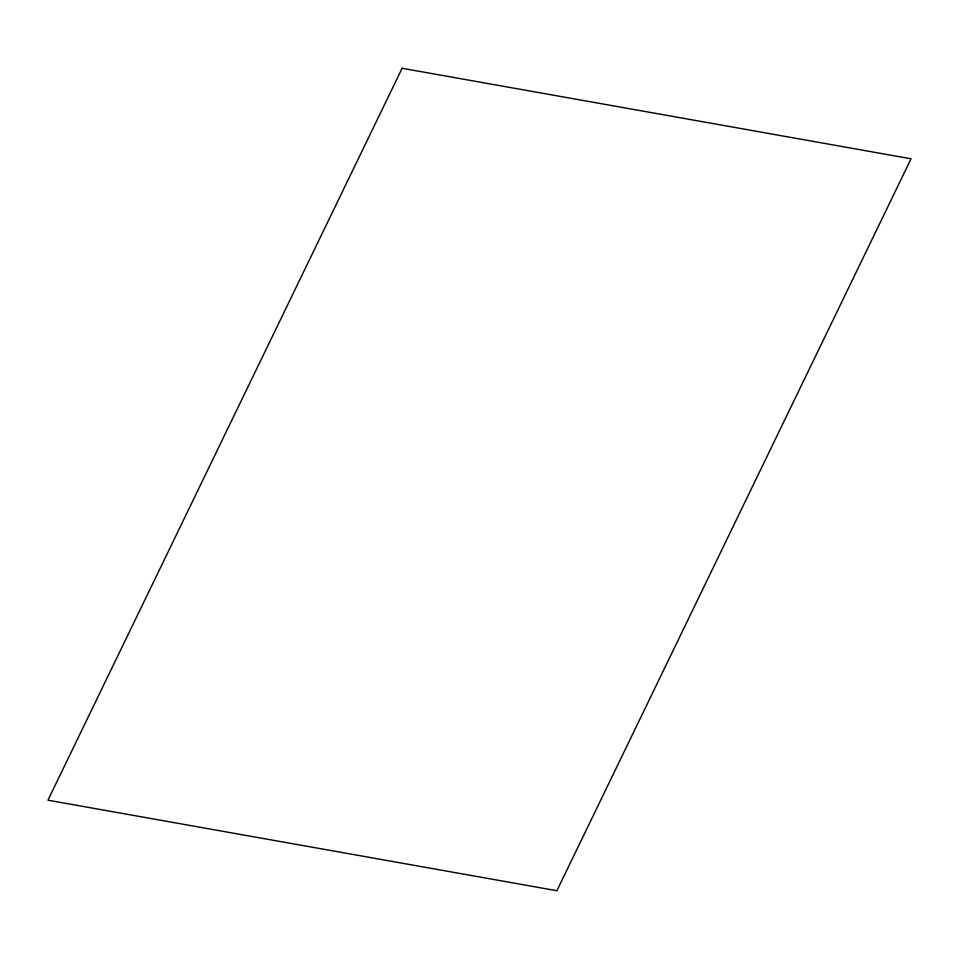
<?xml version="1.0" encoding="UTF-8"?>
<svg xmlns="http://www.w3.org/2000/svg" width="959" height="959" viewBox="0 0 959 959"><rect width="100%" height="100%" fill="white"/><g stroke="black" fill="none" stroke-linecap="round" stroke-linejoin="round"><path stroke-width="1.44" d="M402.109 68.281L47.95 800.202L556.891 890.719L911.05 158.798L402.109 68.281"/></g></svg>
